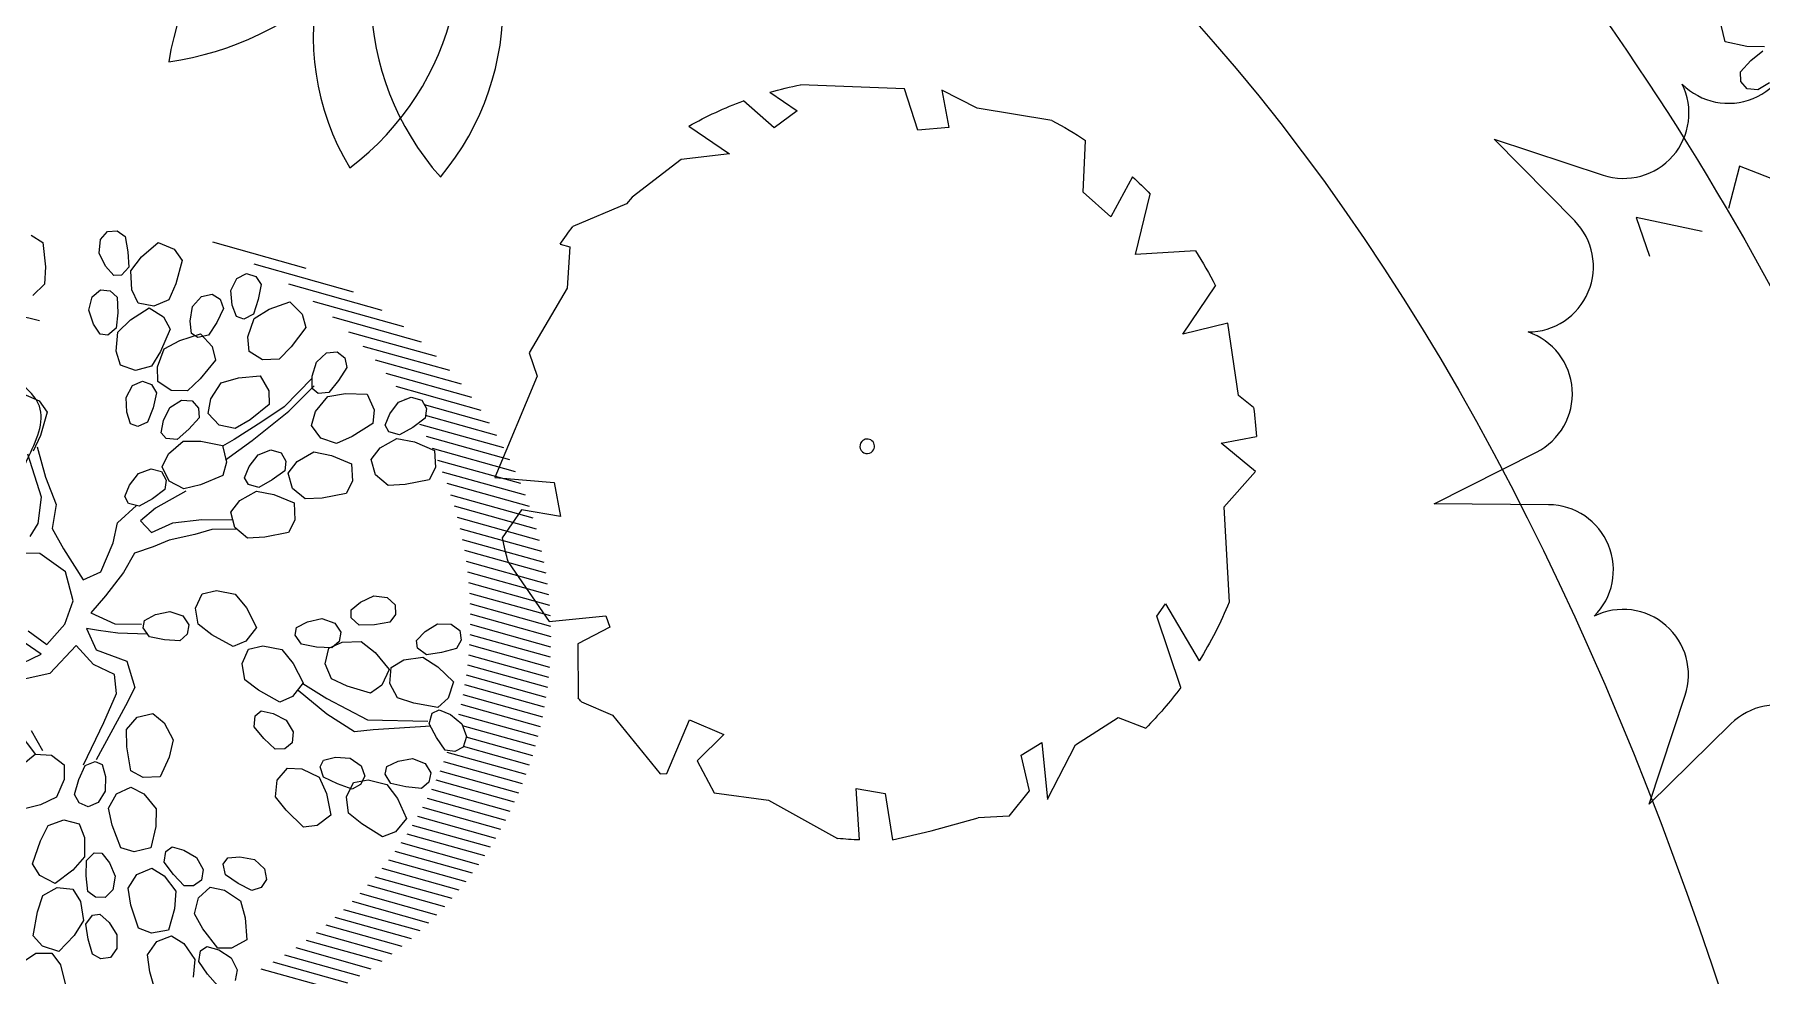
# Model space of a CAD drawing. Extents: x -809667 to 586099, y 3084146 to 3634412.
# Drawn here: x 381292.93 to 381296.141, y 3086163.474 to 3086165.223 of the extents above; entities that cross this region are included whole.
import ezdxf

# ---------------------------------------------------------------- set-up
doc = ezdxf.new("R2010")
doc.units = 0
doc.header["$LTSCALE"] = 0.5
doc.linetypes.add('CONTINOUS', pattern=[0])
doc.layers.get('0').update_dxf_attribs({"linetype": 'CONTINUOUS'})
for name, color, linetype in [('TREE', 3, 'CONTINUOUS'), ('文字', 7, 'CONTINUOUS'), ('树', 3, 'CONTINUOUS')]:
    doc.layers.add(name, color=color, linetype=linetype)

# ---------------------------------------------------------------- blocks, each defined once
blk = doc.blocks.new('A$C46A015EA')
at = {"layer": '树', "color": 0, "linetype": 'Continuous'}
for centre, radius, start, end in [((1.328, 4.096), 1.969, 227.5644, 31.3305), ((0.798, 3.475), 1.995, 251.8163, 53.749), ((3.771, 4.188), 2.005, 153.4396, 313.5861), ((4.101, 3.626), 1.85, 126.1691, 303.0486), ((2.09, 4.411), 1.899, 199.3601, 10.491), ((4.644, 2.796), 2.077, 109.3184, 262.8778), ((0.796, 2.582), 1.783, 359.791, 92.4715), ((2.814, 4.682), 2.119, 188.6399, 263.6226), ((0.762, 1.899), 1.939, 297.0245, 103.8489), ((1.257, 1.36), 1.796, 310.7789, 134.4149), ((3.957, 1.204), 1.944, 51.9802, 218.2571), ((3.546, 0.815), 2.009, 38.8778, 198.6816), ((2.13, 0.326), 2.294, 10.2667, 147.1518)]:
    blk.add_arc(centre, radius, start, end, dxfattribs=at)
blk = doc.blocks.new('*E54')
at = {"layer": 'TREE', "color": 0}
blk.add_ellipse((-2.37, 3.565), major_axis=(2.696, 1.394), ratio=1, start_param=0.518575, end_param=0.519414, dxfattribs=at)
blk = doc.blocks.new('A$C4C586FE1')
at = {"layer": 'TREE', "color": 0}
for p, q in [((1417.9, 2836.2), (1388.9, 2616.6)), ((1786.8, 2659.7), (1417.9, 2836.2)), ((1100.1, 2800.7), (873.4, 2660.3)), ((1294, 2743), (1192.9, 2818.9)), ((1261.1, 2599.4), (1294, 2743)), ((873.4, 2660.3), (885.1, 2448.8)), ((1875, 2685.7), (1786.8, 2659.7)), ((2107.7, 2532.3), (1875, 2685.7)), ((1388.9, 2616.6), (1261.1, 2599.4)), ((570, 2555.2), (514.1, 2441.5)), ((785.3, 2557.2), (585.3, 2566.4)), ((841.8, 2435.9), (785.3, 2557.2)), ((2260.8, 2515.8), (2107.7, 2532.3)), ((2272.6, 2551), (2260.8, 2515.8)), ((514.1, 2441.5), (288.4, 2275.8)), ((885.1, 2448.8), (841.8, 2435.9)), ((2410.9, 2296.6), (2336, 2500.2)), ((288.4, 2275.8), (287.5, 2250.5)), ((287.5, 2250.5), (483.5, 2157.2)), ((2434.2, 2275.2), (2410.9, 2296.6)), ((2564.8, 2085.9), (2434.2, 2275.2)), ((329.8, 2135.9), (208.1, 2079)), ((422.4, 2031.4), (329.8, 2135.9)), ((483.5, 2157.2), (422.4, 2031.4)), ((208.1, 2079), (170.6, 1878.4)), ((2577.2, 1905.4), (2564.8, 2085.9)), ((2688, 2051.3), (2577.2, 1905.4)), ((170.6, 1878.4), (15.6, 1628.2)), ((2666.2, 1735.2), (2771.9, 1843.1)), ((2724.5, 1645.7), (2666.2, 1735.2)), ((2799.1, 1743.9), (2724.5, 1645.7)), ((2787.7, 1243.8), (2821.3, 1628.8)), ((5.9, 1547.3), (197.8, 1550.3)), ((197.8, 1550.3), (173.3, 1443)), ((173.3, 1443), (0, 1424.7)), ((0, 1424.7), (27, 1278.9)), ((27, 1278.9), (66.8, 1102)), ((2631.6, 1201.9), (2787.7, 1243.8)), ((2635, 1085.7), (2631.6, 1201.9)), ((67, 987.7), (66.8, 1102)), ((2775.3, 1105.3), (2635, 1085.7)), ((2702, 977.7), (2775.3, 1105.3)), ((67, 987.7), (157.2, 906.4)), ((2642.7, 701.9), (2702, 977.7)), ((157.2, 906.4), (291.2, 931.2)), ((291.2, 931.2), (334.9, 852.4)), ((334.9, 852.4), (122.2, 842.3)), ((122.7, 841.2), (319.7, 727.5)), ((319.7, 727.5), (413.9, 564.3)), ((2274.5, 500.5), (2371.1, 598.9)), ((2371.1, 598.9), (2562.8, 580.2)), ((413.9, 564.3), (369.3, 463.8)), ((2418.9, 412.8), (2274.5, 500.5)), ((513.2, 326.3), (782.8, 401.8)), ((782.8, 401.8), (827.4, 368.4)), ((2129.9, 415.1), (2351.7, 350.2)), ((2132, 192.5), (2129.9, 415.1)), ((827.4, 368.4), (609.7, 253.1)), ((1825.7, 254.4), (1999.5, 124.4)), ((1858.7, 85.1), (1825.7, 254.4)), ((1175.5, 133.3), (821.4, 131.7)), ((1175.5, 133.3), (1301.7, 9.6)), ((1301.7, 9.6), (1413.5, 131.8)), ((1413.5, 131.8), (1432.3, 0)), ((1587.1, 58.5), (1858.7, 85.1)), ((1540.1, 5.2), (1587.1, 58.5))]:
    blk.add_line(p, q, dxfattribs=at)
at = {"layer": 'TREE', "color": 0, "extrusion": (0, 0, -1)}
for major_axis, start_param, end_param in [((1003, 1003), -1.011805, -0.945114), ((1003, 1003), -1.426629, -1.413216), ((1003, 1003), -0.139248, -0.081961), ((839.1, 1143.7), 0.475418, 0.633835), ((1003, 1003), 0.553886, 0.636541), ((1003, 1003), 4.017991, 4.075425), ((1003, 1003), 1.314933, 1.417635), ((839.5, 1143.4), 3.200433, 3.340883), ((1003, 1003), 1.573401, 1.638153), ((839.3, 1143.5), 2.942836, 3.115157), ((1003, 1003), 1.829101, 1.934165), ((1003, 1003), 2.270337, 2.346427)]:
    blk.add_ellipse((1418.5, 1418.4), major_axis=major_axis, ratio=1, start_param=start_param, end_param=end_param, dxfattribs=at)
at = {"layer": 'TREE', "color": 0, "linetype": 'Continuous'}
for start_param, end_param in [(0.01341, 3.155003), (3.155003, 6.296595)]:
    blk.add_ellipse((1466.4, 1447.2), major_axis=(19.2, 19.2), ratio=1, start_param=start_param, end_param=end_param, dxfattribs=at)
at = {"layer": 'TREE', "color": 8, "linetype": 'CONTINOUS', "extrusion": (0, 0, -1), "xscale": 467.4085850556439, "yscale": 467.4085850556439, "zscale": -467.4085850556439, "rotation": 278.9250190116231}
blk.add_blockref('*E54', (-2892.7, 65.8), dxfattribs=at)
blk = doc.blocks.new('紫薇')
at = {"color": 0}
for p, q in [((191, 436.1), (199.3, 420.8)), ((199.3, 420.8), (187, 392.8)), ((187, 392.8), (175.6, 374.5)), ((264, 388.8), (276.9, 393.2)), ((276.9, 393.2), (287.8, 387.8)), ((175.6, 374.5), (155.7, 369)), ((253.2, 356.4), (254.3, 374.8)), ((254.3, 374.8), (264, 388.8)), ((293.2, 377), (286.7, 358.6)), ((287.8, 387.8), (293.2, 377)), ((256.5, 341.3), (253.2, 356.4)), ((286.7, 358.6), (278.1, 341.3)), ((298.6, 344.6), (325.6, 350)), ((325.6, 350), (338.6, 332.8)), ((208.1, 318.7), (219.7, 331.2)), ((219.7, 331.2), (233.1, 333.7)), ((233.1, 333.7), (243, 326.8)), ((243, 326.8), (246.9, 315.4)), ((265.1, 337), (256.5, 341.3)), ((278.1, 341.3), (265.1, 337)), ((267.3, 314.3), (278.1, 335.9)), ((278.1, 335.9), (298.6, 344.6)), ((338.6, 332.8), (340.8, 315.5)), ((204.4, 300.6), (208.1, 318.7)), ((246.9, 315.4), (237.9, 298.1)), ((266.3, 295.9), (267.3, 314.3)), ((340.8, 315.5), (319.2, 293.8)), ((471.3, 230.6), (385.3, 316.6)), ((205.5, 285.2), (204.4, 300.6)), ((213.5, 279.7), (205.5, 285.2)), ((226.9, 282.2), (213.5, 279.7)), ((226.1, 276.8), (247.7, 282.5)), ((237.9, 298.1), (226.9, 282.2)), ((247.7, 282.5), (275.2, 284.1)), ((281.4, 283), (266.3, 295.9)), ((275.2, 284.1), (285.6, 265.2)), ((301.9, 280.8), (281.4, 283)), ((319.2, 293.8), (301.9, 280.8)), ((84.7, 267.5), (97.5, 250)), ((212.4, 256.9), (226.1, 276.8)), ((285.6, 265.2), (285.3, 247.7)), ((323.7, 258.6), (339.8, 264.3)), ((339.8, 264.3), (352.8, 260.3)), ((352.8, 260.3), (358.4, 249.6)), ((375.4, 252.7), (389.5, 262.3)), ((389.5, 262.3), (403.2, 261.7)), ((403.2, 261.7), (411.3, 252.8)), ((508.8, 175.5), (417.1, 267.1)), ((97.5, 250), (99.5, 232.7)), ((208.8, 238.9), (212.4, 256.9)), ((221.9, 223.9), (208.8, 238.9)), ((285.3, 247.7), (260.9, 229.4)), ((305.9, 230.1), (312.1, 244.3)), ((312.1, 244.3), (323.7, 258.6)), ((358.4, 249.6), (356.5, 237.6)), ((367.8, 235.9), (375.4, 252.7)), ((412.5, 240.7), (399.8, 225.9)), ((411.3, 252.8), (412.5, 240.7)), ((99.5, 232.7), (77.7, 211.3)), ((241.9, 218.9), (221.9, 223.9)), ((260.9, 229.4), (241.9, 218.9)), ((247.9, 214.3), (266.4, 229.8)), ((266.4, 229.8), (288.7, 229.6)), ((288.7, 229.6), (315.6, 223.8)), ((310.3, 221.6), (305.9, 230.1)), ((323.4, 217.5), (310.3, 221.6)), ((315.6, 223.8), (320.6, 202.8)), ((340.5, 226.5), (323.4, 217.5)), ((356.5, 237.6), (340.5, 226.5)), ((365.4, 220.7), (367.8, 235.9)), ((371.9, 213.5), (365.4, 220.7)), ((399.8, 225.9), (385.5, 212.9)), ((528.7, 137.8), (442.7, 223.9)), ((40.7, 143.1), (52.7, 198.7)), ((67.2, 201.1), (57.6, 162.4)), ((77.7, 211.3), (60.3, 198.5)), ((186.5, 183.7), (194.8, 200.1)), ((194.8, 200.1), (209.3, 209.1)), ((209.3, 209.1), (222.9, 207.9)), ((222.9, 207.9), (230.7, 198.7)), ((230.7, 198.7), (231.3, 186.6)), ((239.6, 197.9), (247.9, 214.3)), ((248.3, 180), (239.6, 197.9)), ((320.6, 202.8), (315.7, 186.1)), ((365.7, 191.6), (383.6, 207.9)), ((385.5, 212.9), (371.9, 213.5)), ((383.6, 207.9), (405.9, 208.5)), ((405.9, 208.5), (433, 203.9)), ((433, 203.9), (438.9, 183.1)), ((183.4, 168.5), (186.5, 183.7)), ((231.3, 186.6), (218.1, 172.4)), ((266.3, 169.8), (248.3, 180)), ((287.3, 174.9), (266.3, 169.8)), ((315.7, 186.1), (287.3, 174.9)), ((358.1, 174.8), (365.7, 191.6)), ((367.5, 157.3), (358.1, 174.8)), ((438.9, 183.1), (434.7, 166.2)), ((542.3, 106.5), (458.9, 190)), ((57.6, 162.4), (52.7, 126.2)), ((189.7, 161.1), (183.4, 168.5)), ((203.3, 159.9), (189.7, 161.1)), ((218.1, 172.4), (203.3, 159.9)), ((211.7, 140), (221.6, 151.8)), ((221.6, 151.8), (236.8, 162.3)), ((236.8, 162.3), (253.8, 163.3)), ((253.8, 163.3), (265.2, 155.7)), ((265.2, 155.7), (267.6, 143.9)), ((286.8, 146.4), (308.2, 157.6)), ((308.2, 157.6), (329.9, 152.6)), ((329.9, 152.6), (355, 141.2)), ((385.9, 147.9), (367.5, 157.3)), ((406.7, 153.8), (385.9, 147.9)), ((434.7, 166.2), (406.7, 153.8)), ((552.4, 78.8), (470.5, 160.7)), ((21.3, 116.5), (40.7, 143.1)), ((213.6, 130.5), (211.7, 140)), ((225, 122.9), (213.6, 130.5)), ((262.4, 133), (244, 126.8)), ((267.6, 143.9), (262.4, 133)), ((275.1, 132.1), (286.8, 146.4)), ((279.8, 112.7), (275.1, 132.1)), ((355, 141.2), (355.4, 119.6)), ((559.9, 53.6), (479.1, 134.4)), ((4.4, 106.9), (21.3, 116.5)), ((52.7, 126.2), (33.4, 102.1)), ((144.6, 102.1), (161.5, 109.3)), ((161.5, 109.3), (178.4, 106.9)), ((191.6, 102), (206.7, 112.4)), ((206.7, 112.4), (230.4, 117.2)), ((244, 126.8), (225, 122.9)), ((230.4, 117.2), (249.9, 106.4)), ((295.2, 99), (279.8, 112.7)), ((355.4, 119.6), (347, 104.3)), ((404, 95.4), (411.8, 108.8)), ((411.8, 108.8), (424.9, 121.7)), ((424.9, 121.7), (441.6, 125.6)), ((441.6, 125.6), (454.1, 120)), ((454.1, 120), (458.5, 108.8)), ((458.5, 108.8), (455.2, 97.1)), ((565.7, 30.2), (485.7, 110.1)), ((4.4, 82.7), (-36.7, 106.9)), ((33.4, 102.1), (33.4, 73.1)), ((132.5, 92.4), (144.6, 102.1)), ((132.5, 82.7), (132.5, 92.4)), ((178.4, 106.9), (188.1, 97.2)), ((188.1, 97.2), (188.1, 85.1)), ((190.7, 82.1), (191.6, 102)), ((249.9, 106.4), (270.8, 88.4)), ((270.8, 88.4), (265.1, 67.5)), ((287.2, 87.6), (270.3, 87.6)), ((328.3, 90), (287.2, 87.6)), ((316.8, 99.4), (295.2, 99)), ((347, 104.3), (316.8, 99.4)), ((362.1, 92.4), (328.3, 90)), ((410.5, 106.9), (362.1, 92.4)), ((364.5, 85.1), (408, 97.2)), ((407.5, 86.4), (404, 95.4)), ((438, 87.9), (420, 80.9)), ((455.2, 97.1), (438, 87.9)), ((570, 8.1), (490.7, 87.5)), ((21.3, 46.5), (4.4, 82.7)), ((33.4, 73.1), (35.8, 27.2)), ((91.4, 48.9), (108.3, 68.2)), ((108.3, 68.2), (139.8, 75.5)), ((142.2, 73.1), (132.5, 82.7)), ((161.5, 73.1), (142.2, 73.1)), ((180.8, 75.5), (161.5, 73.1)), ((188.1, 85.1), (180.8, 75.5)), ((201.6, 64.6), (190.7, 82.1)), ((265.1, 67.5), (252.8, 55.2)), ((265.4, 70.7), (306.5, 75.5)), ((306.5, 75.5), (364.5, 85.1)), ((380.7, 55.3), (393.8, 68.2)), ((393.8, 68.2), (416.4, 76.9)), ((420, 80.9), (407.5, 86.4)), ((416.4, 76.9), (437.4, 69.5)), ((437.4, 69.5), (461, 55.4)), ((573.2, -12.7), (494.4, 66.1)), ((-502.4, 41.7), (-496.5, 62.5)), ((11.6, 10.3), (21.3, 46.5)), ((60, 24.8), (91.4, 48.9)), ((159.1, 61), (134.9, 56.2)), ((134.9, 56.2), (139.8, 36.8)), ((202.6, 61), (159.1, 61)), ((222.5, 58.9), (201.6, 64.6)), ((252.8, 55.2), (222.5, 58.9)), ((275.1, 39.3), (287.2, 48.9)), ((287.2, 48.9), (304.1, 56.2)), ((304.1, 56.2), (321, 53.7)), ((321, 53.7), (330.7, 44.1)), ((330.7, 44.1), (330.7, 32)), ((383.1, 35.6), (380.7, 55.3)), ((461, 55.4), (459, 33.9)), ((575.4, -32.6), (497, 45.8)), ((-481.8, 23.5), (-502.4, 41.7)), ((-462.5, 12.3), (-481.8, 23.5)), ((35.8, 27.2), (60, 24.8)), ((108.3, 24.8), (84.2, 10.3)), ((132.5, 19.9), (108.3, 24.8)), ((139.8, 36.8), (168.8, 34.4)), ((168.8, 34.4), (202.6, 19.9)), ((275.1, 29.6), (275.1, 39.3)), ((284.8, 19.9), (275.1, 29.6)), ((323.4, 22.3), (304.1, 19.9)), ((330.7, 32), (323.4, 22.3)), ((325.9, 17.5), (342.8, 24.8)), ((342.8, 24.8), (367, 24.8)), ((367, 24.8), (383.9, 10.3)), ((396.9, 20.2), (383.1, 35.6)), ((459, 33.9), (448.9, 19.6)), ((473.3, 19.9), (490.2, 27.2)), ((490.2, 27.2), (507.1, 24.8)), ((499.2, 25.9), (498.8, 26.3)), ((507.1, 24.8), (516.8, 15.1)), ((-504.4, -0.4), (-485.8, 5.5)), ((-485.8, 5.5), (-466.8, 9.1)), ((-56, -28.4), (-70.5, 0.6)), ((-56, 5.4), (-43.9, -21.1)), ((-11.6, -10.3), (11.6, 10.3)), ((84.2, 10.3), (50.3, -4.2)), ((154.3, 17.5), (132.5, 19.9)), ((185.7, 7.9), (154.3, 17.5)), ((207.4, 3), (185.7, 7.9)), ((202.6, 19.9), (236.4, 0.6)), ((234, -11.5), (207.4, 3)), ((234, -9.1), (238.9, 10.3)), ((238.9, 10.3), (255.8, 17.5)), ((255.8, 17.5), (279.9, 17.5)), ((279.9, 17.5), (296.9, 3)), ((304.1, 19.9), (284.8, 19.9)), ((296.9, 3), (313.8, -18.7)), ((321, -1.8), (325.9, 17.5)), ((383.9, 10.3), (400.8, -11.5)), ((418.4, 18.1), (396.9, 20.2)), ((448.9, 19.6), (418.4, 18.1)), ((461.2, 10.3), (473.3, 19.9)), ((461.2, 0.6), (461.2, 10.3)), ((470.9, -9.1), (461.2, 0.6)), ((516.8, 3), (509.6, -6.6)), ((516.8, 15.1), (516.8, 3)), ((576.7, -51.6), (516.8, 8.3)), ((-509.7, -11.2), (-504.4, -0.4)), ((-507.5, -23.1), (-509.7, -11.2)), ((-43.9, -21.1), (-11.6, -10.3)), ((50.3, -4.2), (23.7, -13.9)), ((23.7, -13.9), (43.1, -40.5)), ((241.3, -28.4), (234, -9.1)), ((313.8, -18.7), (304.1, -38)), ((328.3, -21.1), (321, -1.8)), ((347.6, -30.8), (328.3, -21.1)), ((400.8, -11.5), (391.1, -30.8)), ((420.1, -38), (425, -18.7)), ((425, -18.7), (441.9, -11.5)), ((441.9, -11.5), (466.1, -11.5)), ((466.1, -11.5), (483, -26)), ((490.2, -9.1), (470.9, -9.1)), ((509.6, -6.6), (490.2, -9.1)), ((577.3, -87.5), (500, -10.2)), ((577.3, -69.9), (511.5, -4.1)), ((-496.2, -30.8), (-507.5, -23.1)), ((-479.2, -30.1), (-496.2, -30.8)), ((-94.7, -26), (-56, -28.4)), ((-12.5, -40.5), (-58.4, -55)), ((-5.3, -71.9), (-12.5, -40.5)), ((9.2, -28.4), (6.8, -57.4)), ((21.3, -38), (9.2, -28.4)), ((40.7, -52.5), (21.3, -38)), ((43.1, -40.5), (72.1, -57.4)), ((260.6, -38), (241.3, -28.4)), ((289.6, -47.7), (260.6, -38)), ((304.1, -38), (289.6, -47.7)), ((376.6, -40.5), (347.6, -30.8)), ((391.1, -30.8), (376.6, -40.5)), ((427.4, -57.4), (420.1, -38)), ((483, -26), (499.9, -47.7)), ((576.6, -104.5), (499.6, -27.5)), ((-58.4, -55), (-89.9, -45.3)), ((6.8, -57.4), (33.4, -88.8)), ((72.1, -71.9), (40.7, -52.5)), ((71.7, -62.6), (77.9, -55.2)), ((72.9, -76.2), (71.7, -62.6)), ((77.9, -55.2), (93.4, -55.6)), ((93.4, -55.6), (111, -60.9)), ((111, -60.9), (122.4, -73.6)), ((141.1, -73), (157.2, -61.4)), ((157.2, -61.4), (174.8, -66.7)), ((446.7, -67), (427.4, -57.4)), ((499.9, -47.7), (490.2, -67)), ((573.8, -137.1), (497.3, -60.6)), ((575.5, -121), (498.7, -44.3)), ((11.6, -96), (-5.3, -71.9)), ((87.7, -88.7), (72.9, -76.2)), ((122.4, -73.6), (123.6, -87.2)), ((134.2, -92.5), (141.1, -73)), ((174.8, -66.7), (193.3, -82.2)), ((193.3, -82.2), (197, -104.2)), ((475.7, -76.7), (446.7, -67)), ((490.2, -67), (475.7, -76.7)), ((571.7, -152.6), (495.4, -76.3)), ((-123.7, -134.7), (-128.5, -98.4)), ((-114, -105.7), (-114, -134.7)), ((2, -117.8), (11.6, -96)), ((33.4, -88.8), (26.1, -122.6)), ((104.1, -99.2), (87.7, -88.7)), ((115.8, -96.5), (104.1, -99.2)), ((123.6, -87.2), (115.8, -96.5)), ((142.8, -112.3), (134.2, -92.5)), ((197, -104.2), (196, -131.7)), ((566.2, -182.5), (490.3, -106.6)), ((569.1, -167.7), (493.1, -91.7)), ((-29.4, -141.9), (2, -117.8)), ((26.1, -122.6), (4.4, -137.1)), ((158.8, -138.4), (142.8, -112.3)), ((562.9, -196.8), (487.2, -121.1)), ((-145.5, -138.1), (-124.3, -134.2)), ((-124.3, -134.2), (-106.8, -145.2)), ((-106.8, -145.2), (-99, -163.5)), ((-77.8, -175.7), (-29.4, -141.9)), ((4.4, -137.1), (-60.9, -178.1)), ((158, -162.4), (174.1, -150.7)), ((176.1, -140.3), (158.8, -138.4)), ((174.1, -150.7), (191.7, -156)), ((196, -131.7), (176.1, -140.3)), ((555.2, -224.5), (479.8, -149.2)), ((559.2, -210.9), (483.7, -135.3)), ((-99, -163.5), (-108.1, -179.5)), ((-19.3, -182.6), (-9.2, -163.5)), ((-9.2, -163.5), (10.3, -156.7)), ((10.3, -156.7), (29.5, -162)), ((29.5, -162), (36.3, -179.1)), ((151.1, -181.9), (158, -162.4)), ((191.7, -156), (210.2, -171.6)), ((210.2, -171.6), (213.9, -193.6)), ((233.6, -164.1), (239.8, -156.7)), ((234.8, -177.7), (233.6, -164.1)), ((239.8, -156.7), (255.3, -157)), ((255.3, -157), (272.9, -162.3)), ((272.9, -162.3), (284.3, -175.1)), ((305.8, -179.5), (310.3, -170.9)), ((310.3, -170.9), (325.4, -168)), ((325.4, -168), (343.8, -169.4)), ((343.8, -169.4), (357.7, -179.4)), ((550.9, -237.9), (475.7, -162.7)), ((-149.6, -192.7), (-176.3, -185.6)), ((-127.4, -194.1), (-149.6, -192.7)), ((-108.1, -179.5), (-127.4, -194.1)), ((-106, -202.5), (-92, -188.9)), ((-92, -188.9), (-76.6, -177.2)), ((-76.6, -177.2), (-63.1, -179.1)), ((-63.1, -179.1), (-57.2, -186.8)), ((-57.2, -186.8), (-61, -201.8)), ((-29.7, -211.3), (-19.3, -182.6)), ((36.3, -179.1), (35.7, -203.3)), ((159.7, -201.7), (151.1, -181.9)), ((213.9, -193.6), (212.9, -221.1)), ((249.6, -190.1), (234.8, -177.7)), ((266, -200.7), (249.6, -190.1)), ((285.5, -188.7), (277.8, -197.9)), ((284.3, -175.1), (285.5, -188.7)), ((309.8, -192.5), (305.8, -179.5)), ((327, -201.5), (309.8, -192.5)), ((361.7, -192.5), (356.1, -203.1)), ((357.7, -179.4), (361.7, -192.5)), ((541.3, -263.7), (466.4, -188.8)), ((546.3, -250.9), (471.2, -175.9)), ((-105.9, -214.5), (-106, -202.5)), ((-98.6, -224.2), (-105.9, -214.5)), ((-61, -201.8), (-70.2, -217.7)), ((-20.4, -226.1), (-29.7, -211.3)), ((35.7, -203.3), (20.8, -219.9)), ((175.7, -227.8), (159.7, -201.7)), ((246.4, -234.4), (249, -213.9)), ((249, -213.9), (262.3, -199)), ((262.3, -199), (280.6, -200.5)), ((277.8, -197.9), (266, -200.7)), ((280.6, -200.5), (302, -211.7)), ((302, -211.7), (310.3, -232.4)), ((345.2, -208.3), (327, -201.5)), ((356.1, -203.1), (345.2, -208.3)), ((530.6, -288.4), (456, -213.7)), ((536.1, -276.2), (461.3, -201.4)), ((-194.7, -252.4), (-171.8, -232.2)), ((-171.8, -232.2), (-153.8, -220.2)), ((-153.8, -220.2), (-133.4, -223.6)), ((-133.4, -223.6), (-119.1, -237.5)), ((-119.1, -237.5), (-121.3, -255.7)), ((-85.1, -226), (-98.6, -224.2)), ((-70.2, -217.7), (-85.1, -226)), ((-83.6, -259.1), (-77.4, -238.3)), ((-77.4, -238.3), (-59.6, -227.8)), ((-59.6, -227.8), (-39.8, -229.2)), ((-39.8, -229.2), (-29.7, -244.6)), ((-1.3, -236.2), (-20.4, -226.1)), ((20.8, -219.9), (-1.3, -236.2)), ((132.4, -239), (140.2, -227.8)), ((140.2, -227.8), (149.8, -226.1)), ((149.8, -226.1), (161.4, -236.3)), ((161.4, -236.3), (171.4, -251.7)), ((193, -229.7), (175.7, -227.8)), ((212.9, -221.1), (193, -229.7)), ((219.5, -269.9), (202.6, -226.4)), ((212.3, -221.6), (229.2, -253)), ((259.1, -251.9), (246.4, -234.4)), ((310.3, -232.4), (315.1, -259.5)), ((518.9, -312), (444.5, -237.6)), ((524.9, -300.3), (450.4, -225.8)), ((-193.6, -269.8), (-194.7, -252.4)), ((-121.3, -255.7), (-133.4, -276.7)), ((-88.1, -289.3), (-83.6, -259.1)), ((-29.7, -244.6), (-25.5, -268.4)), ((135.8, -258), (132.4, -239)), ((141.5, -276.6), (135.8, -258)), ((171.4, -251.7), (172, -268.8)), ((229.2, -253), (260.6, -301.3)), ((280.3, -274), (259.1, -251.9)), ((315.1, -259.5), (297.6, -272.1)), ((307.4, -275), (318.8, -258.8)), ((318.8, -258.8), (337.2, -258.1)), ((337.2, -258.1), (359.8, -266.8)), ((359.6, -253.8), (363.1, -244.8)), ((365.2, -266.3), (359.6, -253.8)), ((363.1, -244.8), (377.9, -240.2)), ((377.9, -240.2), (396.3, -239.5)), ((396.3, -239.5), (411.2, -247.9)), ((411.2, -247.9), (416.7, -260.4)), ((512.6, -323.4), (438.4, -249.1)), ((-181.7, -287.9), (-193.6, -269.8)), ((-133.4, -276.7), (-154.4, -284.1)), ((-133.7, -282.1), (-120.5, -278.5)), ((-120.5, -278.5), (-112.1, -283.4)), ((-25.5, -268.4), (-36.8, -287.6)), ((152.3, -282.1), (141.5, -276.6)), ((164.2, -280), (152.3, -282.1)), ((172, -268.8), (164.2, -280)), ((238.9, -306.2), (219.5, -269.9)), ((297.6, -272.1), (280.3, -274)), ((307.1, -295.7), (307.4, -275)), ((359.8, -266.8), (370.3, -286.5)), ((383.2, -273.3), (365.2, -266.3)), ((402.1, -278.1), (383.2, -273.3)), ((412.3, -271.7), (402.1, -278.1)), ((416.7, -260.4), (412.3, -271.7)), ((499.4, -345.5), (425.3, -271.4)), ((506.1, -334.6), (432, -260.4)), ((-218.9, -308.1), (-203, -293.5)), ((-203, -293.5), (-182.4, -293.6)), ((-182.4, -293.6), (-166, -304.9)), ((-154.4, -284.1), (-181.7, -287.9)), ((-151, -316.8), (-143.4, -298.8)), ((-143.4, -298.8), (-133.7, -282.1)), ((-112.1, -283.4), (-109.8, -298.7)), ((-109.8, -298.7), (-112, -316.9)), ((-76, -301.9), (-88.1, -289.3)), ((-55.3, -308.1), (-76, -301.9)), ((-36.8, -287.6), (-55.3, -308.1)), ((260.6, -301.3), (325.9, -340)), ((321.7, -311.7), (307.1, -295.7)), ((370.3, -286.5), (378.2, -312.8)), ((477.7, -376.9), (404, -303.2)), ((485.2, -366.6), (411.4, -292.8)), ((492.4, -356.2), (418.5, -282.2)), ((-238.2, -331.8), (-218.9, -308.1)), ((-165.2, -323.3), (-173.8, -345.9)), ((-166, -304.9), (-165.2, -323.3)), ((-146.2, -327.9), (-151, -316.8)), ((-112, -316.9), (-122.6, -330.4)), ((-49.5, -331.8), (-41, -321)), ((-41, -321), (-31.4, -319.9)), ((-31.4, -319.9), (-20.4, -330.7)), ((112.7, -328.7), (124.5, -311.7)), ((124.5, -311.7), (143.2, -304.7)), ((143.2, -304.7), (158.7, -314.5)), ((158.7, -314.5), (172.5, -334.4)), ((177.2, -337), (179.7, -323.6)), ((179.7, -323.6), (187.6, -318.1)), ((187.6, -318.1), (202.4, -322.5)), ((202.4, -322.5), (218, -332.3)), ((260.6, -315.8), (238.9, -306.2)), ((325.9, -347.2), (260.6, -315.8)), ((345.2, -331.1), (321.7, -311.7)), ((378.2, -312.8), (362.2, -327.4)), ((462.1, -396.6), (388.7, -323.1)), ((470, -386.9), (396.5, -313.3)), ((-234.3, -348.8), (-238.2, -331.8)), ((-173.8, -345.9), (-193.4, -356.6)), ((-173.3, -351.3), (-160.8, -345.7)), ((-160.8, -345.7), (-151.8, -349.1)), ((-135.8, -333.9), (-146.2, -327.9)), ((-122.6, -330.4), (-135.8, -333.9)), ((-112.3, -358.3), (-105.1, -337.9)), ((-105.1, -337.9), (-86.8, -328.4)), ((-86.8, -328.4), (-67, -330.8)), ((-67, -330.8), (-57.8, -346.8)), ((-57.8, -346.8), (-54.8, -370.8)), ((-47.1, -351), (-49.5, -331.8)), ((-20.4, -330.7), (-11.2, -346.6)), ((-11.2, -346.6), (-11.5, -363.7)), ((115.8, -350.1), (112.7, -328.7)), ((172.5, -334.4), (170.2, -356.6)), ((188.2, -352.9), (177.2, -337)), ((218, -332.3), (225.6, -347.6)), ((325.2, -362.8), (325.7, -343.5)), ((325.7, -343.5), (335.6, -334)), ((335.6, -334), (345.2, -334.3)), ((362.2, -327.4), (345.2, -331.1)), ((345.2, -334.3), (354.6, -346.6)), ((354.6, -346.6), (361.4, -363.7)), ((445.7, -415.5), (372.4, -342.2)), ((454, -406.2), (380.6, -332.8)), ((-266.4, -354), (-245.8, -352.3)), ((-245.8, -352.3), (-228.6, -362.3)), ((-219.7, -364.7), (-234.3, -348.8)), ((-228.6, -362.3), (-226.2, -380.5)), ((-193.4, -356.6), (-219.7, -364.7)), ((-180.1, -369.4), (-173.3, -351.3)), ((-151.8, -349.1), (-147, -363.8)), ((-147, -363.8), (-146.3, -382.2)), ((-118.4, -388.2), (-112.3, -358.3)), ((-42.4, -369.9), (-47.1, -351)), ((-11.5, -363.7), (-19.9, -374.5)), ((14, -370.3), (22.7, -366)), ((22.7, -366), (36.7, -372.6)), ((124.3, -379.4), (115.8, -350.1)), ((170.2, -356.6), (161.9, -382.8)), ((201.2, -367.5), (188.2, -352.9)), ((190.2, -372.4), (206.8, -361.4)), ((213.2, -367.9), (201.2, -367.5)), ((206.8, -361.4), (224.2, -367.4)), ((223.2, -361.1), (213.2, -367.9)), ((225.6, -347.6), (223.2, -361.1)), ((224.2, -367.4), (242, -383.7)), ((246.6, -371.5), (253.1, -364.4)), ((253.1, -364.4), (268.5, -365.4)), ((268.5, -365.4), (285.9, -371.4)), ((327.1, -382.2), (325.2, -362.8)), ((361.4, -363.7), (358.6, -380.5)), ((428.3, -433.5), (361, -366.2)), ((437.1, -424.6), (363.9, -351.5)), ((-226.2, -380.5), (-232.9, -403.8)), ((-184.7, -388.3), (-180.1, -369.4)), ((-178.3, -398.5), (-184.7, -388.3)), ((-146.3, -382.2), (-154.5, -397.2)), ((-107.1, -401.5), (-118.4, -388.2)), ((-67.2, -389.3), (-86.7, -408.7)), ((-54.8, -370.8), (-67.2, -389.3)), ((-31.9, -375.9), (-42.4, -369.9)), ((-34, -391.9), (-14.6, -387.6)), ((-19.9, -374.5), (-31.9, -375.9)), ((-14.6, -387.6), (-0.5, -399.5)), ((9.7, -383.3), (14, -370.3)), ((18.3, -400.6), (9.7, -383.3)), ((36.7, -372.6), (50.8, -384.5)), ((50.8, -384.5), (56.1, -400.7)), ((140.5, -385.9), (124.3, -379.4)), ((161.9, -382.8), (140.5, -385.9)), ((182.5, -391.6), (190.2, -372.4)), ((242, -383.7), (244.8, -405.8)), ((247.2, -385.2), (246.6, -371.5)), ((261.5, -398.2), (247.2, -385.2)), ((285.9, -371.4), (296.8, -384.6)), ((296.8, -384.6), (297.4, -398.2)), ((336.6, -389.7), (327.1, -382.2)), ((400.6, -458.8), (327.9, -386.1)), ((348.7, -390), (336.6, -389.7)), ((358.6, -380.5), (348.7, -390)), ((410, -450.6), (349, -389.6)), ((419.3, -442.2), (358.1, -381)), ((-167, -402.8), (-178.3, -398.5)), ((-154.5, -397.2), (-167, -402.8)), ((-86.7, -408.7), (-107.1, -401.5)), ((-48.1, -407), (-34, -391.9)), ((-48.1, -428.6), (-48.1, -407)), ((-0.5, -399.5), (10.2, -421.1)), ((29.1, -416.8), (18.3, -400.6)), ((56.1, -400.7), (51.8, -413.7)), ((190.3, -411.7), (182.5, -391.6)), ((205.2, -438.4), (190.3, -411.7)), ((244.8, -405.8), (242.6, -433.3)), ((277.4, -409.4), (261.5, -398.2)), ((289.3, -407.2), (277.4, -409.4)), ((297.4, -398.2), (289.3, -407.2)), ((370.9, -482.1), (298.5, -409.7)), ((381, -474.6), (308.5, -402.1)), ((390.9, -466.8), (318.3, -394.2)), ((-132.9, -443), (-125, -422.8)), ((-125, -422.8), (-106.5, -413.8)), ((-106.5, -413.8), (-86.8, -416.9)), ((-86.8, -416.9), (-78, -433.1)), ((-78, -433.1), (-75.8, -457.1)), ((-43.8, -458.8), (-48.1, -428.6)), ((10.2, -421.1), (4.8, -442.7)), ((41, -419), (29.1, -416.8)), ((51.8, -413.7), (41, -419)), ((242.6, -433.3), (222.4, -441)), ((339.1, -503.4), (267, -431.3)), ((349.9, -496.5), (277.7, -424.4)), ((360.5, -489.4), (288.2, -417.2)), ((-139.8, -472.8), (-132.9, -443)), ((-72.9, -461.7), (-64.2, -451.2)), ((-64.2, -451.2), (-54.6, -450.3)), ((-54.6, -450.3), (-43.8, -461.4)), ((4.8, -442.7), (-7.1, -467.6)), ((222.4, -441), (205.2, -438.4)), ((305.1, -522.4), (233.4, -450.8)), ((316.7, -516.3), (244.9, -444.5)), ((328, -510), (256.1, -438)), ((-75.8, -457.1), (-88.6, -475.3)), ((-71.1, -481), (-72.9, -461.7)), ((-28.7, -467.5), (-43.8, -458.8)), ((-43.8, -461.4), (-35.1, -477.6)), ((-7.1, -467.6), (-28.7, -467.5)), ((256.2, -544.2), (185, -473.1)), ((268.8, -539.2), (197.5, -467.9)), ((281.2, -533.9), (209.8, -462.5)), ((293.3, -528.3), (221.7, -456.7)), ((-66.9, -500), (-71.1, -481)), ((-35.9, -494.7), (-44.6, -505.2)), ((-35.1, -477.6), (-35.9, -494.7)), ((173.8, -567.9), (103.6, -497.7)), ((188.4, -564.8), (118, -494.5)), ((202.6, -561.4), (132.1, -490.8)), ((216.5, -557.6), (145.8, -486.9)), ((230, -553.4), (159.2, -482.6)), ((243.3, -549), (172.3, -478)), ((59.1, -577), (-9.4, -508.5)), ((77.1, -577.3), (8.3, -508.5)), ((94.5, -577), (25.4, -507.9)), ((111.3, -576.2), (42, -506.8)), ((127.6, -574.8), (58.1, -505.2)), ((143.5, -572.9), (73.7, -503.1)), ((158.8, -570.6), (88.8, -500.6))]:
    blk.add_line(p, q, dxfattribs=at)
blk = doc.blocks.new('红枫')
at = {"color": 0}
blk.add_lwpolyline([(1338.7, -625.4, 0.665495), (1069.5, -997.6), (1297.3, -1370.6), (924.1, -1143, 0.665495), (551.9, -1412.2, 0.665495), (98.4, -1485), (-4.3, -1909.9), (-107.2, -1485, 0.665495), (-560.7, -1412.2, 0.665495), (-932.9, -1143), (-1306, -1370.8), (-1078.3, -997.6, 0.665495), (-1347.5, -625.5, 0.665495), (-1420.3, -172)], format="xyb", dxfattribs=at)
blk.add_lwpolyline([(1338.7, -625.4, 0.665495), (1069.5, -997.6), (1297.3, -1370.6), (924.1, -1143, 0.665495), (551.9, -1412.2, 0.665495), (98.4, -1485), (-4.3, -1909.9), (-107.2, -1485, 0.665495), (-560.7, -1412.2, 0.665495), (-932.9, -1143), (-1306, -1370.8), (-1078.3, -997.6, 0.665495), (-1347.5, -625.5, 0.665495), (-1420.3, -172)], format="xyb", dxfattribs=at)
for points in [[(-892.4, -335.8), (-993.6, -483.6), (-845.7, -561.4)], [(-783.4, -678.1), (-892.4, -911.5), (-736.7, -895.9)]]:
    blk.add_lwpolyline(points, dxfattribs=at)
blk = doc.blocks.new('白玉兰')
at = {"color": 0}
blk.add_arc((2146.3, 475.3), 2185, 193.30629, 228.41072, dxfattribs=at)
blk.add_open_spline([(8.3, 30.7), (154.9, 177.4), (635.1, 33.7), (1394.9, 653.5), (1385.2, -291.2), (1208.5, -641.2), (1003.6, -995.4), (696.9, -939.3), (487.4, -546.3), (129.3, -286.7), (21.9, -48.6), (-3.3, 7.4)], degree=3, knots=[0, 0, 0, 0, 621.989778, 1340.944545, 1869.007736, 2592.427455, 2798.699245, 2915.827596, 3435.261502, 4029.77129, 4212.300518, 4212.300518, 4212.300518, 4212.300518], dxfattribs=at)
blk = doc.blocks.new('23424')
at = {"layer": '文字', "color": 8, "linetype": 'Continuous'}
for points, knots in [([(382035.9777, 3087700.287), (382036.0092, 3087699.9868), (382036.0405, 3087699.6893), (382036.1445, 3087698.8148), (382036.2281, 3087698.2555), (382036.4448, 3087697.3614), (382036.5615, 3087697.0052), (382036.8567, 3087696.3719), (382037.0351, 3087696.0967), (382037.3822, 3087695.7273), (382037.5258, 3087695.6059), (382037.8666, 3087695.3694), (382038.0601, 3087695.2569), (382038.6804, 3087694.9315), (382039.1508, 3087694.7285), (382039.9025, 3087694.3466), (382040.1846, 3087694.19), (382040.6678, 3087693.8558), (382040.8748, 3087693.6853), (382041.2411, 3087693.3135), (382041.4035, 3087693.1126), (382041.9659, 3087692.2892), (382042.2333, 3087691.5936), (382042.6361, 3087690.1578), (382042.7713, 3087689.4142), (382043.0395, 3087687.9752), (382043.1726, 3087687.2797), (382043.4636, 3087686.3034), (382043.5892, 3087685.9694), (382043.9079, 3087685.3419), (382044.1075, 3087685.0651), (382044.5998, 3087684.5701), (382044.8894, 3087684.3546), (382045.8563, 3087683.8028), (382046.647, 3087683.5398), (382048.4191, 3087683.1485), (382049.3983, 3087683.019), (382050.681, 3087682.873), (382050.9585, 3087682.8428), (382051.2369, 3087682.8124), (382051.241, 3087682.8119), (382051.2451, 3087682.8115), (382051.2492, 3087682.811), (382051.9061, 3087682.7393), (382052.563, 3087682.6677), (382053.2199, 3087682.596)], [0, 0, 0, 0, 0.809904, 0.809904, 2.429711, 2.429711, 3.66837, 3.66837, 4.926642, 4.926642, 5.673722, 5.673722, 6.420801, 6.420801, 7.887995, 7.887995, 8.767827, 8.767827, 9.468061, 9.468061, 10.168296, 10.168296, 12.19742, 12.19742, 14.226544, 14.226544, 16.255668, 16.255668, 17.461197, 17.461197, 18.836307, 18.836307, 20.211417, 20.211417, 22.844117, 22.844117, 25.476818, 25.476818, 26.19649, 26.19649, 26.19649, 26.207121, 26.207121, 26.207121, 27.904975, 27.904975, 27.904975, 27.904975]), ([(382035.381, 3087700.2243), (382035.585, 3087698.2818), (382035.941, 3087694.892), (382042.8408, 3087693.3269), (382041.4026, 3087683.282), (382047.9991, 3087682.5621), (382051.1718, 3087682.2159), (382051.1718, 3087682.2159), (382051.1718, 3087682.2159), (382051.1718, 3087682.2159), (382051.8435, 3087682.1426), (382052.5151, 3087682.0693), (382053.1868, 3087681.996)], [0, 0, 0, 0, 5.241042, 9.145642, 17.995634, 26.196498, 26.196498, 26.196498, 26.196498, 26.196498, 26.196498, 27.932578, 27.932578, 27.932578, 27.932578]), ([(382033.1769, 3087699.2485), (382034.478, 3087697.7917), (382036.7482, 3087695.2495), (382033.2688, 3087689.0891), (382041.6725, 3087683.4015), (382037.7711, 3087678.0338), (382035.8946, 3087675.4521), (382035.8946, 3087675.4521), (382035.8946, 3087675.4521), (382035.8946, 3087675.4521), (382035.2375, 3087674.548), (382034.5803, 3087673.6438), (382033.9232, 3087672.7397)], [0, 0, 0, 0, 5.241042, 9.145642, 17.995634, 26.196498, 26.196498, 26.196498, 26.196498, 26.196498, 26.196498, 29.068606, 29.068606, 29.068606, 29.068606])]:
    blk.add_open_spline(points, degree=3, knots=knots, dxfattribs=at)
for name, p, xscale, yscale, zscale, rotation in [('紫薇', (382042.4101, 3087693.2277), 0.00148055020779717, 0.00148055020779717, 0.00148055020779717, 29.36747484537321), ('A$C46A015EA', (382038.6887, 3087694.0087), 0.2560000000000001, 0.2560000000000001, 0.2560000000000001, 268.002463306846), ('红枫', (382042.0975, 3087692.2675), 0.0004876369982957843, 0.0004876369982957843, 0.04876370063039211, 283.1089006423777), ('白玉兰', (382037.9391, 3087692.357), -0.0004880798049271106, 0.0004880798049271106, 0.04880798235096967, 124.6526560546043), ('紫薇', (382038.6521, 3087691.856), 0.00148055020779717, 0.00148055020779717, 0.00148055020779717, 29.36747484537321), ('A$C4C586FE1', (382040.8947, 3087691.4681), 0.0004999999999999998, 0.0004999999999999998, 0.0004999999999999998, 92.80541082498242)]:
    blk.add_blockref(name, p, dxfattribs=dict(at, xscale=xscale, yscale=yscale, zscale=zscale, rotation=rotation))

msp = doc.modelspace()

# ---------------------------------------------------------------- block references
at = {"layer": '文字', "color": 8, "linetype": 'Continuous'}
msp.add_blockref('23424', (-745.6581, -1527.7076), dxfattribs=at)

doc.saveas('drawing.dxf')
